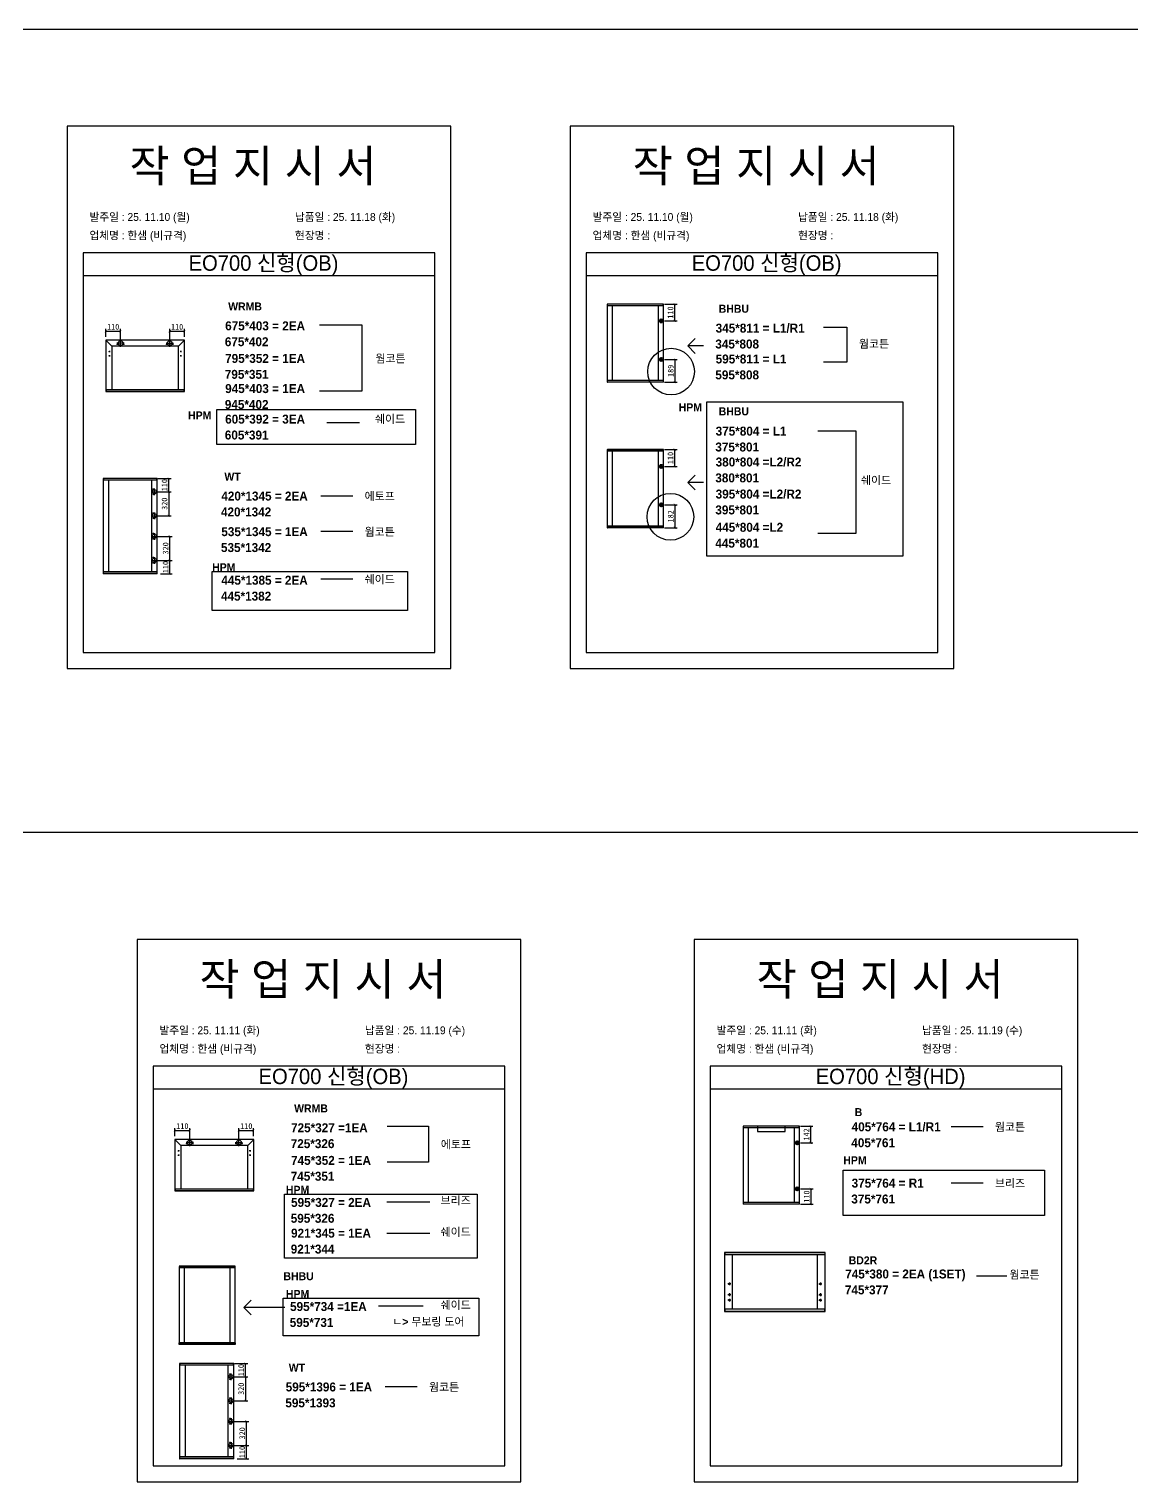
# Model space of a CAD drawing. Header units: millimetres. Extents: x -44117 to 256353, y -2095463 to 65325.
# Drawn here: x 112989 to 117820, y -456981 to -450618 of the extents above; entities that cross this region are included whole.
import ezdxf

# ---------------------------------------------------------------- set-up
doc = ezdxf.new("R2010")
doc.units = ezdxf.units.MM
doc.header["$LTSCALE"] = 10
doc.layers.add('Layer1', color=7, linetype='Continuous', lineweight=70)
doc.styles.add('MtX_Gulim', font='')
doc.styles.get('MtX_Gulim').set_extended_font_data('Gulim', bold=True)
doc.dimstyles.new('ISO-25', dxfattribs={"dimtxt": 2.5, "dimasz": 2.5, "dimexe": 1, "dimexo": 1, "dimtad": 1, "dimtxsty": 'Standard', "dimblk": 'ARCHTICK', "dimcen": 2.5, "dimadec": 0, "dimazin": 0, "dimtfac": 1, "dimtmove": 0, "dimatfit": 3, "dimfxl": 0, "dimarcsym": 0})

# ---------------------------------------------------------------- blocks, each defined once
blk = doc.blocks.new('_ArchTick')
at = {"color": 0, "linetype": 'ByBlock', "const_width": 0.15}
blk.add_lwpolyline([(-0.5, -0.5), (0.5, 0.5)], dxfattribs=at)
blk = doc.blocks.new('*D3827')
at = {"color": 0, "lineweight": -2}
for p, q in [((113325.1, -451965.5), (113325.1, -451931)), ((113389.6, -451978.3), (113389.6, -451931)), ((113325.1, -451941), (113389.6, -451941))]:
    blk.add_line(p, q, dxfattribs=at)
at = {"layer": 'Defpoints', "color": 0}
for p in [(113325.1, -451980.5), (113389.6, -451941), (113389.6, -451993.3)]:
    blk.add_point(p, dxfattribs=at)
at = {"color": 0, "lineweight": -2, "xscale": 10, "yscale": 10, "zscale": 10, "rotation": 180}
blk.add_blockref('_ArchTick', (113325.1, -451941), dxfattribs=at)
at = {"color": 0, "lineweight": -2, "xscale": 10, "yscale": 10, "zscale": 10}
blk.add_blockref('_ArchTick', (113389.6, -451941), dxfattribs=at)
at = {"color": 0, "insert": (113357.4, -451922.2), "char_height": 25, "attachment_point": 5}
blk.add_mtext('110', dxfattribs=at)
blk = doc.blocks.new('*D3828')
at = {"color": 0, "lineweight": -2}
for p, q in [((113605.2, -451978.3), (113605.2, -451931)), ((113669.7, -451965.5), (113669.7, -451931)), ((113605.2, -451941), (113669.7, -451941))]:
    blk.add_line(p, q, dxfattribs=at)
at = {"layer": 'Defpoints', "color": 0}
for p in [(113605.2, -451993.3), (113669.7, -451941), (113669.7, -451980.5)]:
    blk.add_point(p, dxfattribs=at)
at = {"color": 0, "lineweight": -2, "xscale": 10, "yscale": 10, "zscale": 10, "rotation": 180}
blk.add_blockref('_ArchTick', (113605.2, -451941), dxfattribs=at)
at = {"color": 0, "lineweight": -2, "xscale": 10, "yscale": 10, "zscale": 10}
blk.add_blockref('_ArchTick', (113669.7, -451941), dxfattribs=at)
at = {"color": 0, "insert": (113637.4, -451922.2), "char_height": 25, "attachment_point": 5}
blk.add_mtext('110', dxfattribs=at)
blk = doc.blocks.new('*D3830')
at = {"color": 0, "lineweight": -2}
for p, q in [((113553.4, -452586.6), (113611.3, -452586.6)), ((113601.3, -452644.4), (113601.3, -452586.6)), ((113553.4, -452644.4), (113611.3, -452644.4))]:
    blk.add_line(p, q, dxfattribs=at)
at = {"layer": 'Defpoints', "color": 0}
for p in [(113538.4, -452586.6), (113601.3, -452586.6), (113538.4, -452644.4)]:
    blk.add_point(p, dxfattribs=at)
at = {"color": 0, "lineweight": -2, "xscale": 10, "yscale": 10, "zscale": 10}
for p, rotation in [((113601.3, -452586.6), 90), ((113601.3, -452644.4), 270)]:
    blk.add_blockref('_ArchTick', p, dxfattribs=dict(at, rotation=rotation))
at = {"color": 0, "insert": (113582.5, -452615.5), "char_height": 25, "attachment_point": 5, "rotation": 90}
blk.add_mtext('110', dxfattribs=at)
blk = doc.blocks.new('*D3831')
at = {"color": 0, "lineweight": -2}
for p, q in [((113553.4, -452945), (113615.9, -452945)), ((113605.9, -453003.5), (113605.9, -452945)), ((113565, -453003.5), (113615.9, -453003.5))]:
    blk.add_line(p, q, dxfattribs=at)
at = {"layer": 'Defpoints', "color": 0}
for p in [(113538.4, -452945), (113605.9, -452945), (113550, -453003.5)]:
    blk.add_point(p, dxfattribs=at)
at = {"color": 0, "lineweight": -2, "xscale": 10, "yscale": 10, "zscale": 10}
for p, rotation in [((113605.9, -452945), 90), ((113605.9, -453003.5), 270)]:
    blk.add_blockref('_ArchTick', p, dxfattribs=dict(at, rotation=rotation))
at = {"color": 0, "insert": (113587.1, -452974.3), "char_height": 25, "attachment_point": 5, "rotation": 90}
blk.add_mtext('110', dxfattribs=at)
blk = doc.blocks.new('*D3832')
at = {"color": 0, "lineweight": -2}
for p, q in [((113553.4, -452839.8), (113615.9, -452839.8)), ((113605.9, -452945), (113605.9, -452839.8)), ((113553.4, -452945), (113615.9, -452945))]:
    blk.add_line(p, q, dxfattribs=at)
at = {"layer": 'Defpoints', "color": 0}
for p in [(113538.4, -452839.8), (113605.9, -452839.8), (113538.4, -452945)]:
    blk.add_point(p, dxfattribs=at)
at = {"color": 0, "lineweight": -2, "xscale": 10, "yscale": 10, "zscale": 10}
for p, rotation in [((113605.9, -452839.8), 90), ((113605.9, -452945), 270)]:
    blk.add_blockref('_ArchTick', p, dxfattribs=dict(at, rotation=rotation))
at = {"color": 0, "insert": (113587.1, -452892.4), "char_height": 25, "attachment_point": 5, "rotation": 90}
blk.add_mtext('320', dxfattribs=at)
blk = doc.blocks.new('*D3833')
at = {"color": 0, "lineweight": -2}
for p, q in [((113553.4, -452644.4), (113611.3, -452644.4)), ((113601.3, -452644.4), (113601.3, -452749.6)), ((113553.4, -452749.6), (113611.3, -452749.6))]:
    blk.add_line(p, q, dxfattribs=at)
at = {"layer": 'Defpoints', "color": 0}
for p in [(113538.4, -452644.4), (113538.4, -452749.6), (113601.3, -452749.6)]:
    blk.add_point(p, dxfattribs=at)
at = {"color": 0, "lineweight": -2, "xscale": 10, "yscale": 10, "zscale": 10}
for p, rotation in [((113601.3, -452644.4), 90), ((113601.3, -452749.6), 270)]:
    blk.add_blockref('_ArchTick', p, dxfattribs=dict(at, rotation=rotation))
at = {"color": 0, "insert": (113582.5, -452697), "char_height": 25, "attachment_point": 5, "rotation": 90}
blk.add_mtext('320', dxfattribs=at)
blk = doc.blocks.new('*D3834')
at = {"color": 0, "lineweight": -2}
for p, q in [((115772.8, -451822.7), (115827.4, -451822.7)), ((115817.4, -451896.3), (115817.4, -451822.7)), ((115772.8, -451896.3), (115827.4, -451896.3))]:
    blk.add_line(p, q, dxfattribs=at)
at = {"layer": 'Defpoints', "color": 0}
for p in [(115757.8, -451822.7), (115817.4, -451822.7), (115757.8, -451896.3)]:
    blk.add_point(p, dxfattribs=at)
at = {"color": 0, "lineweight": -2, "xscale": 10, "yscale": 10, "zscale": 10}
for p, rotation in [((115817.4, -451822.7), 90), ((115817.4, -451896.3), 270)]:
    blk.add_blockref('_ArchTick', p, dxfattribs=dict(at, rotation=rotation))
at = {"color": 0, "insert": (115798.7, -451859.5), "char_height": 25, "attachment_point": 5, "rotation": 90}
blk.add_mtext('110', dxfattribs=at)
blk = doc.blocks.new('*D3835')
at = {"color": 0, "lineweight": -2}
for p, q in [((115772.8, -452064.8), (115828.4, -452064.8)), ((115818.4, -452064.8), (115818.4, -452165)), ((115772.8, -452165), (115828.4, -452165))]:
    blk.add_line(p, q, dxfattribs=at)
at = {"layer": 'Defpoints', "color": 0}
for p in [(115757.8, -452064.8), (115757.8, -452165), (115818.4, -452165)]:
    blk.add_point(p, dxfattribs=at)
at = {"color": 0, "lineweight": -2, "xscale": 10, "yscale": 10, "zscale": 10}
for p, rotation in [((115818.4, -452064.8), 90), ((115818.4, -452165), 270)]:
    blk.add_blockref('_ArchTick', p, dxfattribs=dict(at, rotation=rotation))
at = {"color": 0, "insert": (115799.6, -452114.9), "char_height": 25, "attachment_point": 5, "rotation": 90}
blk.add_mtext('189', dxfattribs=at)
blk = doc.blocks.new('*D3836')
at = {"color": 0, "lineweight": -2}
for p, q in [((115772.8, -452459.7), (115827.4, -452459.7)), ((115817.4, -452533.3), (115817.4, -452459.7)), ((115772.8, -452533.3), (115827.4, -452533.3))]:
    blk.add_line(p, q, dxfattribs=at)
at = {"layer": 'Defpoints', "color": 0}
for p in [(115757.8, -452459.7), (115817.4, -452459.7), (115757.8, -452533.3)]:
    blk.add_point(p, dxfattribs=at)
at = {"color": 0, "lineweight": -2, "xscale": 10, "yscale": 10, "zscale": 10}
for p, rotation in [((115817.4, -452459.7), 90), ((115817.4, -452533.3), 270)]:
    blk.add_blockref('_ArchTick', p, dxfattribs=dict(at, rotation=rotation))
at = {"color": 0, "insert": (115798.7, -452496.5), "char_height": 25, "attachment_point": 5, "rotation": 90}
blk.add_mtext('110', dxfattribs=at)
blk = doc.blocks.new('*D3837')
at = {"color": 0, "lineweight": -2}
for p, q in [((115772.8, -452701.8), (115828.4, -452701.8)), ((115818.4, -452701.8), (115818.4, -452802.1)), ((115772.8, -452802.1), (115828.4, -452802.1))]:
    blk.add_line(p, q, dxfattribs=at)
at = {"layer": 'Defpoints', "color": 0}
for p in [(115757.8, -452701.8), (115757.8, -452802.1), (115818.4, -452802.1)]:
    blk.add_point(p, dxfattribs=at)
at = {"color": 0, "lineweight": -2, "xscale": 10, "yscale": 10, "zscale": 10}
for p, rotation in [((115818.4, -452701.8), 90), ((115818.4, -452802.1), 270)]:
    blk.add_blockref('_ArchTick', p, dxfattribs=dict(at, rotation=rotation))
at = {"color": 0, "insert": (115799.6, -452751.9), "char_height": 25, "attachment_point": 5, "rotation": 90}
blk.add_mtext('182', dxfattribs=at)
blk = doc.blocks.new('*D3841')
at = {"color": 0, "lineweight": -2}
for p, q in [((113628.2, -455466.2), (113628.2, -455431.6)), ((113628.2, -455441.6), (113692.7, -455441.6)), ((113692.7, -455479), (113692.7, -455431.6))]:
    blk.add_line(p, q, dxfattribs=at)
at = {"layer": 'Defpoints', "color": 0}
for p in [(113628.2, -455481.2), (113692.7, -455441.6), (113692.7, -455494)]:
    blk.add_point(p, dxfattribs=at)
at = {"color": 0, "lineweight": -2, "xscale": 10, "yscale": 10, "zscale": 10, "rotation": 180}
blk.add_blockref('_ArchTick', (113628.2, -455441.6), dxfattribs=at)
at = {"color": 0, "lineweight": -2, "xscale": 10, "yscale": 10, "zscale": 10}
blk.add_blockref('_ArchTick', (113692.7, -455441.6), dxfattribs=at)
at = {"color": 0, "insert": (113660.5, -455422.9), "char_height": 25, "attachment_point": 5}
blk.add_mtext('110', dxfattribs=at)
blk = doc.blocks.new('*D3842')
at = {"color": 0, "lineweight": -2}
for p, q in [((113908.3, -455479), (113908.3, -455431.6)), ((113908.3, -455441.6), (113972.8, -455441.6)), ((113972.8, -455466.2), (113972.8, -455431.6))]:
    blk.add_line(p, q, dxfattribs=at)
at = {"layer": 'Defpoints', "color": 0}
for p in [(113908.3, -455494), (113972.8, -455441.6), (113972.8, -455481.2)]:
    blk.add_point(p, dxfattribs=at)
at = {"color": 0, "lineweight": -2, "xscale": 10, "yscale": 10, "zscale": 10, "rotation": 180}
blk.add_blockref('_ArchTick', (113908.3, -455441.6), dxfattribs=at)
at = {"color": 0, "lineweight": -2, "xscale": 10, "yscale": 10, "zscale": 10}
blk.add_blockref('_ArchTick', (113972.8, -455441.6), dxfattribs=at)
at = {"color": 0, "insert": (113940.5, -455422.9), "char_height": 25, "attachment_point": 5}
blk.add_mtext('110', dxfattribs=at)
blk = doc.blocks.new('*D3844')
at = {"color": 0, "lineweight": -2}
for p, q in [((113888.9, -456462.7), (113946.8, -456462.7)), ((113936.8, -456520.5), (113936.8, -456462.7)), ((113888.9, -456520.5), (113946.8, -456520.5))]:
    blk.add_line(p, q, dxfattribs=at)
at = {"layer": 'Defpoints', "color": 0}
for p in [(113873.9, -456462.7), (113936.8, -456462.7), (113873.9, -456520.5)]:
    blk.add_point(p, dxfattribs=at)
at = {"color": 0, "lineweight": -2, "xscale": 10, "yscale": 10, "zscale": 10}
for p, rotation in [((113936.8, -456462.7), 90), ((113936.8, -456520.5), 270)]:
    blk.add_blockref('_ArchTick', p, dxfattribs=dict(at, rotation=rotation))
at = {"color": 0, "insert": (113918.1, -456491.6), "char_height": 25, "attachment_point": 5, "rotation": 90}
blk.add_mtext('110', dxfattribs=at)
blk = doc.blocks.new('*D3845')
at = {"color": 0, "lineweight": -2}
for p, q in [((113888.9, -456821.1), (113951.4, -456821.1)), ((113941.4, -456879.6), (113941.4, -456821.1)), ((113900.6, -456879.6), (113951.4, -456879.6))]:
    blk.add_line(p, q, dxfattribs=at)
at = {"layer": 'Defpoints', "color": 0}
for p in [(113873.9, -456821.1), (113941.4, -456821.1), (113885.6, -456879.6)]:
    blk.add_point(p, dxfattribs=at)
at = {"color": 0, "lineweight": -2, "xscale": 10, "yscale": 10, "zscale": 10}
for p, rotation in [((113941.4, -456821.1), 90), ((113941.4, -456879.6), 270)]:
    blk.add_blockref('_ArchTick', p, dxfattribs=dict(at, rotation=rotation))
at = {"color": 0, "insert": (113922.7, -456850.4), "char_height": 25, "attachment_point": 5, "rotation": 90}
blk.add_mtext('110', dxfattribs=at)
blk = doc.blocks.new('*D3846')
at = {"color": 0, "lineweight": -2}
for p, q in [((113888.9, -456715.9), (113951.4, -456715.9)), ((113941.4, -456821.1), (113941.4, -456715.9)), ((113888.9, -456821.1), (113951.4, -456821.1))]:
    blk.add_line(p, q, dxfattribs=at)
at = {"layer": 'Defpoints', "color": 0}
for p in [(113873.9, -456715.9), (113941.4, -456715.9), (113873.9, -456821.1)]:
    blk.add_point(p, dxfattribs=at)
at = {"color": 0, "lineweight": -2, "xscale": 10, "yscale": 10, "zscale": 10}
for p, rotation in [((113941.4, -456715.9), 90), ((113941.4, -456821.1), 270)]:
    blk.add_blockref('_ArchTick', p, dxfattribs=dict(at, rotation=rotation))
at = {"color": 0, "insert": (113922.7, -456768.5), "char_height": 25, "attachment_point": 5, "rotation": 90}
blk.add_mtext('320', dxfattribs=at)
blk = doc.blocks.new('*D3847')
at = {"color": 0, "lineweight": -2}
for p, q in [((113888.9, -456520.5), (113946.8, -456520.5)), ((113936.8, -456520.5), (113936.8, -456625.7)), ((113888.9, -456625.7), (113946.8, -456625.7))]:
    blk.add_line(p, q, dxfattribs=at)
at = {"layer": 'Defpoints', "color": 0}
for p in [(113873.9, -456520.5), (113873.9, -456625.7), (113936.8, -456625.7)]:
    blk.add_point(p, dxfattribs=at)
at = {"color": 0, "lineweight": -2, "xscale": 10, "yscale": 10, "zscale": 10}
for p, rotation in [((113936.8, -456520.5), 90), ((113936.8, -456625.7), 270)]:
    blk.add_blockref('_ArchTick', p, dxfattribs=dict(at, rotation=rotation))
at = {"color": 0, "insert": (113918.1, -456573.1), "char_height": 25, "attachment_point": 5, "rotation": 90}
blk.add_mtext('320', dxfattribs=at)
blk = doc.blocks.new('*D3848')
at = {"color": 0, "lineweight": -2}
for p, q in [((116368.3, -455422.4), (116422.9, -455422.4)), ((116412.9, -455496), (116412.9, -455422.4)), ((116368.3, -455496), (116422.9, -455496))]:
    blk.add_line(p, q, dxfattribs=at)
at = {"layer": 'Defpoints', "color": 0}
for p in [(116353.3, -455422.4), (116412.9, -455422.4), (116353.3, -455496)]:
    blk.add_point(p, dxfattribs=at)
at = {"color": 0, "lineweight": -2, "xscale": 10, "yscale": 10, "zscale": 10}
for p, rotation in [((116412.9, -455422.4), 90), ((116412.9, -455496), 270)]:
    blk.add_blockref('_ArchTick', p, dxfattribs=dict(at, rotation=rotation))
at = {"color": 0, "insert": (116394.2, -455459.2), "char_height": 25, "attachment_point": 5, "rotation": 90}
blk.add_mtext('142', dxfattribs=at)
blk = doc.blocks.new('*D3849')
at = {"color": 0, "lineweight": -2}
for p, q in [((116368.3, -455697.9), (116423.9, -455697.9)), ((116413.9, -455697.9), (116413.9, -455764.8)), ((116368.3, -455764.8), (116423.9, -455764.8))]:
    blk.add_line(p, q, dxfattribs=at)
at = {"layer": 'Defpoints', "color": 0}
for p in [(116353.3, -455697.9), (116353.3, -455764.8), (116413.9, -455764.8)]:
    blk.add_point(p, dxfattribs=at)
at = {"color": 0, "lineweight": -2, "xscale": 10, "yscale": 10, "zscale": 10}
for p, rotation in [((116413.9, -455697.9), 90), ((116413.9, -455764.8), 270)]:
    blk.add_blockref('_ArchTick', p, dxfattribs=dict(at, rotation=rotation))
at = {"color": 0, "insert": (116395.1, -455731.3), "char_height": 25, "attachment_point": 5, "rotation": 90}
blk.add_mtext('110', dxfattribs=at)

msp = doc.modelspace()

# ---------------------------------------------------------------- linework, layer by layer
at = {"color": 1}
for p, q in [((104015.69829, -450617.88253), (196284.84516, -450617.88253)), ((104015.69829, -450617.88253), (196284.84516, -450617.88253)), ((104015.69829, -454135.49965), (196284.84516, -454135.49965)), ((104015.69829, -454135.49965), (196284.84516, -454135.49965))]:
    msp.add_line(p, q, dxfattribs=at)
for p, q in [((114766.02882, -451598.07354), (113226.02882, -451598.07354)), ((116969.9408, -451598.07354), (115429.9408, -451598.07354)), ((114766.02882, -451698.07354), (113226.02882, -451698.07354)), ((116969.9408, -451698.07354), (115429.9408, -451698.07354)), ((115521.96489, -451822.91479), (115521.96489, -452164.80168)), ((115768.46553, -451823.35752), (115521.96489, -451823.35752)), ((115768.46553, -451830.04768), (115521.96489, -451830.04768)), ((115768.21957, -451822.66883), (115522.21085, -451822.66883)), ((115543.85549, -451829.55576), (115543.85549, -452157.66879)), ((115746.32897, -452157.66879), (115746.32897, -451830.04768)), ((115767.23573, -451830.04768), (115767.23573, -451822.66883)), ((115768.46553, -452164.80168), (115768.46553, -451822.91479)), ((113324.79945, -451980.54346), (113324.79945, -452204.88379)), ((113351.14021, -452006.88421), (113324.88614, -451980.33419)), ((113669.68529, -451980.2475), (113325.09542, -451980.2475)), ((113405.75889, -451993.26989), (113373.47205, -451993.26989)), ((113389.61546, -452009.41331), (113389.61546, -451977.12648)), ((113589.02183, -451993.26989), (113621.30866, -451993.26989)), ((113605.16525, -452009.41331), (113605.16525, -451977.12648)), ((113643.6405, -452006.88421), (113669.89457, -451980.33419)), ((113669.98125, -452204.88379), (113669.98125, -451980.54346)), ((113338.11782, -452029.96937), (113344.03709, -452029.96937)), ((113338.11782, -452048.91103), (113344.03709, -452048.91103)), ((113341.07745, -452027.00973), (113341.07745, -452032.929)), ((113341.07745, -452045.9514), (113341.07745, -452051.87066)), ((113351.14021, -452006.88421), (113351.14021, -452196.89278)), ((113643.6405, -452006.88421), (113351.14021, -452006.88421)), ((113378.66482, -451999.18916), (113373.9294, -451999.18916)), ((113376.29711, -451996.82146), (113376.29711, -452001.55687)), ((113405.30153, -451999.18916), (113400.56611, -451999.18916)), ((113402.93382, -451996.82146), (113402.93382, -452001.55687)), ((113594.21461, -451999.18916), (113589.47919, -451999.18916)), ((113591.8469, -451996.82146), (113591.8469, -452001.55687)), ((113620.85132, -451999.18916), (113616.1159, -451999.18916)), ((113618.48361, -451996.82146), (113618.48361, -452001.55687)), ((113643.6405, -452196.30085), (113643.6405, -452006.88421)), ((113656.6629, -452029.96937), (113650.74363, -452029.96937)), ((113656.6629, -452048.91103), (113650.74363, -452048.91103)), ((113653.70327, -452027.00973), (113653.70327, -452032.929)), ((113653.70327, -452045.9514), (113653.70327, -452051.87066)), ((115942.66795, -452005.63978), (115874.41632, -452005.63978)), ((115768.46553, -452157.66879), (115521.96489, -452157.66879)), ((115768.46553, -452164.35895), (115521.96489, -452164.35895)), ((115768.21957, -452165.04765), (115522.21085, -452165.04765)), ((115523.1947, -452165.04765), (115523.1947, -452157.66879)), ((115767.23573, -452157.66879), (115767.23573, -452165.04765)), ((113324.79945, -452196.30085), (113669.98125, -452196.30085)), ((113324.79945, -452204.35106), (113669.68529, -452204.35106)), ((113325.09542, -452205.17975), (113669.68529, -452205.17975)), ((113326.27927, -452196.30085), (113326.27927, -452205.17975)), ((113668.50144, -452205.17975), (113668.50144, -452196.30085)), ((114292.69556, -452340.58221), (114436.21899, -452340.58221)), ((115521.96489, -452459.93003), (115521.96489, -452801.81691)), ((115768.46553, -452460.37276), (115521.96489, -452460.37276)), ((115768.46553, -452467.06292), (115521.96489, -452467.06292)), ((115768.21957, -452459.68406), (115522.21085, -452459.68406)), ((115543.85549, -452466.57099), (115543.85549, -452794.68403)), ((115746.32897, -452794.68403), (115746.32897, -452467.06292)), ((115767.23573, -452467.06292), (115767.23573, -452459.68406)), ((115768.46553, -452801.81691), (115768.46553, -452459.93003)), ((113313.08865, -452586.12879), (113313.08865, -453003.33665)), ((113550.08221, -452586.6081), (113313.08865, -452586.6081)), ((113550.08221, -452593.85105), (113313.08865, -452593.85105)), ((113549.81593, -452585.8625), (113313.35493, -452585.8625)), ((113314.42007, -452585.8625), (113314.42007, -452593.85105)), ((113336.788, -452593.31848), (113336.788, -452995.6144)), ((113526.11657, -452995.6144), (113526.11657, -452593.85105)), ((113533.57255, -452630.33208), (113533.57255, -452634.59264)), ((113538.36568, -452658.96978), (113538.36568, -452629.9206)), ((113548.75079, -452593.85105), (113548.75079, -452585.8625)), ((113550.08221, -453003.33665), (113550.08221, -452586.12879)), ((115942.66795, -452603.90353), (115874.41632, -452603.90353)), ((113523.84109, -452644.44518), (113552.89027, -452644.44518)), ((113535.70283, -452632.46236), (113531.44227, -452632.46236)), ((113535.70283, -452656.428), (113531.44227, -452656.428)), ((113533.57255, -452654.29772), (113533.57255, -452658.55828)), ((114266.45671, -452661.58024), (114407.28123, -452661.58024)), ((113523.84109, -452749.62773), (113552.89027, -452749.62773)), ((113535.70283, -452737.6449), (113531.44227, -452737.6449)), ((113533.57255, -452735.51462), (113533.57255, -452739.77518)), ((113538.36568, -452735.10314), (113538.36568, -452764.15231)), ((113535.70283, -452761.61054), (113531.44227, -452761.61054)), ((113533.57255, -452759.48026), (113533.57255, -452763.74082)), ((114266.45671, -452817.58397), (114407.28123, -452817.58397)), ((115768.46553, -452794.68403), (115521.96489, -452794.68403)), ((115768.46553, -452801.37419), (115521.96489, -452801.37419)), ((115768.21957, -452802.06288), (115522.21085, -452802.06288)), ((115523.1947, -452802.06288), (115523.1947, -452794.68403)), ((115767.23573, -452794.68403), (115767.23573, -452802.06288)), ((113523.84109, -452839.83773), (113552.89027, -452839.83773)), ((113535.70283, -452827.8549), (113531.44227, -452827.8549)), ((113535.70283, -452851.82054), (113531.44227, -452851.82054)), ((113533.57255, -452825.72462), (113533.57255, -452829.98517)), ((113533.57255, -452849.69026), (113533.57255, -452853.95082)), ((113538.36568, -452825.31313), (113538.36568, -452854.36231)), ((113523.84109, -452945.02026), (113552.89027, -452945.02026)), ((113535.70283, -452933.03742), (113531.44227, -452933.03742)), ((113533.57255, -452930.90714), (113533.57255, -452935.1677)), ((113538.36568, -452930.49566), (113538.36568, -452959.54484)), ((113550.08221, -452995.6144), (113313.08865, -452995.6144)), ((113550.08221, -453002.85735), (113313.08865, -453002.85735)), ((113549.81593, -453003.60294), (113313.35493, -453003.60294)), ((113314.42007, -453003.60294), (113314.42007, -452995.6144)), ((113535.70283, -452957.00306), (113531.44227, -452957.00306)), ((113533.57255, -452954.87278), (113533.57255, -452959.13334)), ((113548.75079, -452995.6144), (113548.75079, -453003.60294)), ((114266.45671, -453025.77384), (114407.28123, -453025.77384)), ((115072.55234, -455160.49435), (113532.55234, -455160.49435)), ((117513.01946, -455160.49435), (115973.01946, -455160.49435)), ((115072.55234, -455260.49435), (113532.55234, -455260.49435)), ((117513.01946, -455260.49435), (115973.01946, -455260.49435)), ((116117.43985, -455422.65117), (116117.43985, -455764.53805)), ((116363.94049, -455423.0939), (116117.43985, -455423.0939)), ((116363.94049, -455429.78406), (116117.43985, -455429.78406)), ((116363.69453, -455422.40521), (116117.68581, -455422.40521)), ((116139.33045, -455429.29214), (116139.33045, -455757.40517)), ((116341.80393, -455757.40517), (116341.80393, -455429.78406)), ((116362.71068, -455429.78406), (116362.71068, -455422.40521)), ((116363.94049, -455764.53805), (116363.94049, -455422.65117)), ((117027.50116, -455424.31354), (117168.32568, -455424.31354)), ((113627.90074, -455481.2293), (113627.90074, -455705.56962)), ((113654.24149, -455507.57005), (113627.98743, -455481.02002)), ((113972.78657, -455480.93333), (113628.1967, -455480.93333)), ((113708.86017, -455493.95573), (113676.57334, -455493.95573)), ((113692.71675, -455510.09914), (113692.71675, -455477.81231)), ((113892.12312, -455493.95573), (113924.40995, -455493.95573)), ((113908.26654, -455510.09914), (113908.26654, -455477.81231)), ((113946.74179, -455507.57005), (113972.99585, -455481.02002)), ((113973.08254, -455705.56962), (113973.08254, -455481.2293)), ((113641.2191, -455530.6552), (113647.13837, -455530.6552)), ((113641.2191, -455549.59686), (113647.13837, -455549.59686)), ((113644.17874, -455527.69556), (113644.17874, -455533.61483)), ((113644.17874, -455546.63723), (113644.17874, -455552.5565)), ((113654.24149, -455507.57005), (113654.24149, -455697.57861)), ((113946.74179, -455507.57005), (113654.24149, -455507.57005)), ((113681.7661, -455499.875), (113677.03069, -455499.875)), ((113679.39839, -455497.50729), (113679.39839, -455502.2427)), ((113708.40282, -455499.875), (113703.6674, -455499.875)), ((113706.03511, -455497.50729), (113706.03511, -455502.2427)), ((113897.31589, -455499.875), (113892.58047, -455499.875)), ((113894.94818, -455497.50729), (113894.94818, -455502.2427)), ((113923.9526, -455499.875), (113919.21719, -455499.875)), ((113921.5849, -455497.50729), (113921.5849, -455502.2427)), ((113946.74179, -455696.98668), (113946.74179, -455507.57005)), ((113959.76419, -455530.6552), (113953.84492, -455530.6552)), ((113959.76419, -455549.59686), (113953.84492, -455549.59686)), ((113956.80455, -455527.69556), (113956.80455, -455533.61483)), ((113956.80455, -455546.63723), (113956.80455, -455552.5565)), ((117027.50116, -455670.88374), (117168.32568, -455670.88374)), ((113627.90074, -455696.98668), (113973.08254, -455696.98668)), ((113627.90074, -455705.03689), (113972.78657, -455705.03689)), ((113628.1967, -455705.86559), (113972.78657, -455705.86559)), ((113629.38056, -455696.98668), (113629.38056, -455705.86559)), ((113971.60272, -455705.86559), (113971.60272, -455696.98668)), ((114555.70042, -455753.96735), (114744.95651, -455753.96735)), ((116363.94049, -455757.40517), (116117.43985, -455757.40517)), ((116363.94049, -455764.09533), (116117.43985, -455764.09533)), ((116363.69453, -455764.78402), (116117.68581, -455764.78402)), ((116118.66966, -455764.78402), (116118.66966, -455757.40517)), ((116362.71068, -455757.40517), (116362.71068, -455764.78402)), ((114555.70042, -455891.5255), (114744.95651, -455891.5255)), ((116035.59565, -455976.52727), (116035.59565, -456234.96934)), ((116476.20606, -455977.19374), (116035.59565, -455977.19374)), ((116476.20606, -455987.26484), (116035.59565, -455987.26484)), ((116475.83579, -455976.15701), (116035.96592, -455976.15701)), ((116037.44696, -455976.15701), (116037.44696, -455987.26484)), ((116068.91913, -455987.26484), (116068.91913, -456224.23177)), ((116442.88258, -456224.23177), (116442.88258, -455987.26484)), ((116474.35475, -455976.15701), (116474.35475, -455987.26484)), ((116476.20606, -456234.96934), (116476.20606, -455976.52727)), ((113645.90683, -456037.09361), (113645.90683, -456378.98049)), ((113892.40747, -456037.53634), (113645.90683, -456037.53634)), ((113892.40747, -456044.2265), (113645.90683, -456044.2265)), ((113892.16151, -456036.84764), (113646.15279, -456036.84764)), ((113667.79743, -456043.73457), (113667.79743, -456371.84761)), ((113870.27091, -456371.84761), (113870.27091, -456044.2265)), ((113891.17766, -456044.2265), (113891.17766, -456036.84764)), ((113892.40747, -456378.98049), (113892.40747, -456037.09361)), ((116062.80983, -456113.89404), (116050.59122, -456113.89404)), ((116056.70052, -456107.78474), (116056.70052, -456120.00334)), ((116448.99188, -456113.89404), (116461.21049, -456113.89404)), ((116455.10119, -456107.78474), (116455.10119, -456120.00334)), ((117272.20997, -456079.85351), (117138.90619, -456079.85351)), ((116062.80983, -456161.28743), (116050.59122, -456161.28743)), ((116062.80983, -456184.98413), (116050.59122, -456184.98413)), ((116056.70052, -456155.17812), (116056.70052, -456167.39673)), ((116056.70052, -456178.87482), (116056.70052, -456191.09343)), ((116448.99188, -456161.28743), (116461.21049, -456161.28743)), ((116448.99188, -456184.98413), (116461.21049, -456184.98413)), ((116455.10119, -456155.17812), (116455.10119, -456167.39673)), ((116455.10119, -456178.87482), (116455.10119, -456191.09343)), ((114109.18038, -456217.34135), (113929.72307, -456217.34135)), ((114519.50452, -456209.7627), (114714.59805, -456209.7627)), ((116476.20606, -456224.23177), (116035.59565, -456224.23177)), ((116476.20606, -456234.30287), (116035.59565, -456234.30287)), ((116035.96592, -456235.3396), (116475.83579, -456235.3396)), ((116037.44696, -456224.23177), (116037.44696, -456235.3396)), ((116474.35475, -456235.3396), (116474.35475, -456224.23177)), ((113892.40747, -456371.84761), (113645.90683, -456371.84761)), ((113892.40747, -456378.53777), (113645.90683, -456378.53777)), ((113892.16151, -456379.22646), (113646.15279, -456379.22646)), ((113647.13664, -456379.22646), (113647.13664, -456371.84761)), ((113891.17766, -456371.84761), (113891.17766, -456379.22646)), ((113648.63925, -456462.21943), (113648.63925, -456879.42729)), ((113885.63282, -456462.69874), (113648.63925, -456462.69874)), ((113885.63282, -456469.94169), (113648.63925, -456469.94169)), ((113885.36654, -456461.95314), (113648.90554, -456461.95314)), ((113649.97068, -456461.95314), (113649.97068, -456469.94169)), ((113672.33861, -456469.40912), (113672.33861, -456871.70504)), ((113861.66718, -456871.70504), (113861.66718, -456469.94169)), ((113871.25344, -456508.553), (113866.99288, -456508.553)), ((113869.12316, -456506.42272), (113869.12316, -456510.68328)), ((113873.91629, -456535.06042), (113873.91629, -456506.01124)), ((113884.3014, -456469.94169), (113884.3014, -456461.95314)), ((113885.63282, -456879.42729), (113885.63282, -456462.21943)), ((113859.3917, -456520.53582), (113888.44088, -456520.53582)), ((113871.25344, -456532.51864), (113866.99288, -456532.51864)), ((113869.12316, -456530.38836), (113869.12316, -456534.64892)), ((114548.40236, -456563.71449), (114689.22688, -456563.71449)), ((113859.3917, -456625.71837), (113888.44088, -456625.71837)), ((113871.25344, -456613.73554), (113866.99288, -456613.73554)), ((113871.25344, -456637.70118), (113866.99288, -456637.70118)), ((113869.12316, -456611.60526), (113869.12316, -456615.86582)), ((113869.12316, -456635.5709), (113869.12316, -456639.83146)), ((113873.91629, -456611.19378), (113873.91629, -456640.24296)), ((113871.25344, -456703.94554), (113866.99288, -456703.94554)), ((113869.12316, -456701.81526), (113869.12316, -456706.07582)), ((113873.91629, -456701.40377), (113873.91629, -456730.45295)), ((113859.3917, -456715.92837), (113888.44088, -456715.92837)), ((113871.25344, -456727.91118), (113866.99288, -456727.91118)), ((113869.12316, -456725.7809), (113869.12316, -456730.04146)), ((113859.3917, -456821.1109), (113888.44088, -456821.1109)), ((113871.25344, -456809.12806), (113866.99288, -456809.12806)), ((113869.12316, -456806.99778), (113869.12316, -456811.25834)), ((113869.12316, -456830.96342), (113869.12316, -456835.22398)), ((113873.91629, -456806.5863), (113873.91629, -456835.63548)), ((113885.63282, -456871.70504), (113648.63925, -456871.70504)), ((113885.63282, -456878.94799), (113648.63925, -456878.94799)), ((113885.36654, -456879.69359), (113648.90554, -456879.69359)), ((113649.97068, -456879.69359), (113649.97068, -456871.70504)), ((113871.25344, -456833.0937), (113866.99288, -456833.0937)), ((113884.3014, -456871.70504), (113884.3014, -456879.69359))]:
    msp.add_line(p, q)
for points in [[(113156.02882, -453418.90381), (114836.02882, -453418.90381), (114836.02882, -451042.90381), (113156.02882, -451042.90381)], [(115359.9408, -453418.90381), (117039.9408, -453418.90381), (117039.9408, -451042.90381), (115359.9408, -451042.90381)], [(113810.99519, -452284.40139), (114682.01602, -452284.40139), (114682.01602, -452437.80505), (113810.99519, -452437.80505)], [(115957.54722, -452251.12709), (116816.19175, -452251.12709), (116816.19175, -452926.72725), (115957.54722, -452926.72725)], [(113791.03656, -452993.55058), (114646.72827, -452993.55058), (114646.72827, -453165.16563), (113791.03656, -453165.16563)], [(113462.55234, -456981.32463), (115142.55234, -456981.32463), (115142.55234, -454605.32463), (113462.55234, -454605.32463)], [(115903.01946, -456981.32463), (117583.01946, -456981.32463), (117583.01946, -454605.32463), (115903.01946, -454605.32463)], [(116179.36294, -455446.48518), (116300.54819, -455446.48518), (116300.54819, -455423.0939), (116179.36294, -455423.0939)], [(116555.68483, -455615.81655), (117437.59551, -455615.81655), (117437.59551, -455813.97042), (116555.68483, -455813.97042)], [(114107.81108, -455721.4398), (114951.16816, -455721.4398), (114951.16816, -456000.633), (114107.81108, -456000.633)], [(114101.7386, -456176.72933), (114958.92121, -456176.72933), (114958.92121, -456341.09947), (114101.7386, -456341.09947)]]:
    msp.add_lwpolyline(points, close=True)
for points in [[(113226.02882, -451598.07354), (113226.02882, -453348.90381), (114766.02882, -453348.90381), (114766.02882, -451598.07354)], [(115429.9408, -451598.07354), (115429.9408, -453348.90381), (116969.9408, -453348.90381), (116969.9408, -451598.07354)], [(114260.84917, -451913.29672), (114445.9736, -451913.29672), (114445.9736, -452204.50369), (114260.84917, -452204.50369)], [(116468.85554, -451923.65657), (116571.558, -451923.65657), (116571.558, -452077.06024), (116468.85554, -452077.06024)], [(115907.16499, -452038.38845), (115874.41632, -452005.63978), (115907.16499, -451972.89111)], [(116443.44684, -452377.59411), (116609.85082, -452377.59411), (116609.85082, -452826.88486), (116443.44684, -452826.88486)], [(115907.16499, -452636.65219), (115874.41632, -452603.90353), (115907.16499, -452571.15486)], [(113532.55234, -455160.49435), (113532.55234, -456911.32463), (115072.55234, -456911.32463), (115072.55234, -455160.49435)], [(115973.01946, -455160.49435), (115973.01946, -456911.32463), (117513.01946, -456911.32463), (117513.01946, -455160.49435)], [(114557.54382, -455422.71021), (114738.81183, -455422.71021), (114738.81183, -455580.93568), (114557.54382, -455580.93568)], [(113962.47174, -456250.09002), (113929.72307, -456217.34135), (113962.47174, -456184.59269)]]:
    msp.add_lwpolyline(points)
for centre, radius in [((113389.61546, -451993.26989), 10.35872), ((113605.16525, -451993.26989), 10.35872), ((113341.07745, -452029.96937), 0.88789), ((113341.07745, -452048.91103), 0.88789), ((113376.29711, -451999.18916), 0.94708), ((113402.93382, -451999.18916), 0.94708), ((113591.8469, -451999.18916), 0.94708), ((113618.48361, -451999.18916), 0.94708), ((113653.70327, -452029.96937), 0.88789), ((113653.70327, -452048.91103), 0.88789), ((113533.57255, -452632.46236), 0.85211), ((113538.36568, -452644.44518), 9.31997), ((113533.57255, -452656.428), 0.85211), ((113538.36568, -452749.62773), 9.31997), ((113533.57255, -452737.6449), 0.85211), ((113533.57255, -452761.61054), 0.85211), ((113538.36568, -452839.83773), 9.31997), ((113533.57255, -452827.8549), 0.85211), ((113533.57255, -452851.82054), 0.85211), ((113538.36568, -452945.02026), 9.31997), ((113533.57255, -452933.03742), 0.85211), ((113533.57255, -452957.00306), 0.85211), ((113692.71675, -455493.95573), 10.35872), ((113908.26654, -455493.95573), 10.35872), ((113644.17874, -455530.6552), 0.88789), ((113644.17874, -455549.59686), 0.88789), ((113679.39839, -455499.875), 0.94708), ((113706.03511, -455499.875), 0.94708), ((113894.94818, -455499.875), 0.94708), ((113921.5849, -455499.875), 0.94708), ((113956.80455, -455530.6552), 0.88789), ((113956.80455, -455549.59686), 0.88789), ((116056.70052, -456113.89404), 3.70261), ((116455.10119, -456113.89404), 3.70261), ((116056.70052, -456161.28743), 3.70261), ((116056.70052, -456184.98413), 3.70261), ((116455.10119, -456161.28743), 3.70261), ((116455.10119, -456184.98413), 3.70261), ((113873.91629, -456520.53582), 9.31997), ((113869.12316, -456508.553), 0.85211), ((113869.12316, -456532.51864), 0.85211), ((113873.91629, -456625.71837), 9.31997), ((113869.12316, -456613.73554), 0.85211), ((113869.12316, -456637.70118), 0.85211), ((113869.12316, -456703.94554), 0.85211), ((113873.91629, -456715.92837), 9.31997), ((113869.12316, -456727.91118), 0.85211), ((113873.91629, -456821.1109), 9.31997), ((113869.12316, -456809.12806), 0.85211), ((113869.12316, -456833.0937), 0.85211)]:
    msp.add_circle(centre, radius)
for centre in [(115801.37936, -452118.27813), (115798.22191, -452754.12131)]:
    msp.add_circle(centre, 102.25479, dxfattribs=at)
for centre, radius, start, end in [((115768.21957, -451822.91479), 0.24596, 0, 90), ((113325.09542, -451980.54346), 0.29596, 90, 180), ((113669.68529, -451980.54346), 0.29596, 0, 90), ((115522.21085, -452164.80168), 0.24596, 180, 270), ((115768.21957, -452164.80168), 0.24596, 270, 0), ((113325.09542, -452204.88379), 0.29596, 180, 270), ((113669.68529, -452204.88379), 0.29596, 270, 0), ((115768.21957, -452459.93003), 0.24596, 0, 90), ((113313.35493, -452586.12879), 0.26628, 90, 180), ((113549.81593, -452586.12879), 0.26628, 0, 90), ((115522.21085, -452801.81692), 0.24596, 180, 270), ((115768.21957, -452801.81692), 0.24596, 270, 0), ((113313.35493, -453003.33666), 0.26628, 180, 270), ((113549.81593, -453003.33666), 0.26628, 270, 0), ((116363.69453, -455422.65117), 0.24596, 0, 90), ((113628.1967, -455481.2293), 0.29596, 90, 180), ((113972.78657, -455481.2293), 0.29596, 0, 90), ((113628.1967, -455705.56962), 0.29596, 180, 270), ((113972.78657, -455705.56962), 0.29596, 270, 0), ((116117.68581, -455764.53806), 0.24596, 180, 270), ((116363.69453, -455764.53806), 0.24596, 270, 0), ((116035.96592, -455976.52727), 0.37026, 90, 180), ((116475.83579, -455976.52727), 0.37026, 0, 90), ((113892.16151, -456037.09361), 0.24596, 0, 90), ((116035.96592, -456234.96934), 0.37026, 180, 270), ((116475.83579, -456234.96934), 0.37026, 270, 0), ((113646.15279, -456378.9805), 0.24596, 180, 270), ((113892.16151, -456378.9805), 0.24596, 270, 0), ((113648.90554, -456462.21943), 0.26628, 90, 180), ((113885.36654, -456462.21943), 0.26628, 0, 90), ((113648.90554, -456879.4273), 0.26628, 180, 270), ((113885.36654, -456879.4273), 0.26628, 270, 0)]:
    msp.add_arc(centre, radius, start, end)
at = {"layer": 'Layer1'}
for p, q in [((115757.82755, -451887.22011), (115757.82755, -451905.35051)), ((115757.82755, -452073.83606), (115757.82755, -452055.70566)), ((115757.82755, -452524.23534), (115757.82755, -452542.36574)), ((115757.82755, -452710.8513), (115757.82755, -452692.7209)), ((116353.30251, -455486.95649), (116353.30251, -455505.08689)), ((116353.30251, -455706.96485), (116353.30251, -455688.83445))]:
    msp.add_line(p, q, dxfattribs=at)
for points in [[(115766.89275, -451896.28531), (115748.76235, -451896.28531)], [(115766.89275, -452064.77086), (115748.76235, -452064.77086)], [(115766.89275, -452533.30054), (115748.76235, -452533.30054)], [(115766.89275, -452701.7861), (115748.76235, -452701.7861)], [(116362.36771, -455496.02169), (116344.23731, -455496.02169)], [(116362.36771, -455697.89965), (116344.23731, -455697.89965)]]:
    msp.add_lwpolyline(points, close=True, dxfattribs=at)
for centre in [(115757.82755, -451896.28531), (115757.82755, -452064.77086), (115757.82755, -452533.30054), (115757.82755, -452701.7861), (116353.30251, -455496.02169), (116353.30251, -455697.89965)]:
    msp.add_circle(centre, 6.04347, dxfattribs=at)

# ---------------------------------------------------------------- texts
at = {"linetype": 'Continuous', "style": 'MtX_Gulim'}
for s, height, p in [('WRMB', 35.049344, (113861.34678, -451850.3909)), ('BHBU', 35.049344, (116010.03643, -451860.40913)), ('675*403 = 2EA', 39.2712622, (113847.90757, -451937.36356)), ('345*811 = L1/R1', 39.2712622, (115996.59722, -451947.38179)), ('웜코튼', 35.049344, (116624.34321, -452014.05065)), ('795*352 = 1EA', 39.2712622, (113847.90757, -452080.16843)), ('웜코튼', 35.049344, (114506.29504, -452078.4953)), ('595*811 = L1', 39.2712622, (115996.59722, -452082.58502)), ('945*403 = 1EA', 39.2712622, (113847.90757, -452212.19143)), ('HPM', 35.049344, (113685.47459, -452327.45593)), ('605*392 = 3EA', 39.2712622, (113847.90757, -452345.97473)), ('쉐이드', 35.049344, (114504.21499, -452343.62899)), ('HPM', 35.049344, (115834.73224, -452291.91306)), ('BHBU', 35.049344, (116010.03643, -452309.69987)), ('375*804 = L1', 39.2712622, (115996.59722, -452398.49258)), ('380*804 =L2/R2', 39.2712622, (115996.59722, -452533.69581)), ('WT', 35.049344, (113844.63173, -452595.86731)), ('쉐이드', 35.049344, (116633.14737, -452611.56969)), ('420*1345 = 2EA', 39.2712622, (113831.19252, -452682.83997)), ('에토프', 35.049344, (114458.93851, -452681.25793)), ('395*804 =L2/R2', 39.2712622, (115996.59722, -452674.09917)), ('535*1345 = 1EA', 39.2712622, (113831.19252, -452838.8437)), ('웜코튼', 35.049344, (114458.93851, -452837.26166)), ('445*804 =L2', 39.2712622, (115996.59722, -452819.70265)), ('HPM', 35.049344, (113791.03656, -452992.71607)), ('445*1385 = 2EA', 39.2712622, (113831.19252, -453051.59298)), ('쉐이드', 35.049344, (114458.93851, -453045.45153)), ('WRMB', 35.049344, (114150.11689, -455362.72451)), ('B', 35.04934, (116605.67618, -455379.22789)), ('725*327 =1EA', 39.2712622, (114136.67768, -455449.69718)), ('405*764 = L1/R1', 39.2712622, (116592.23697, -455445.57327)), ('웜코튼', 35.049344, (117219.98296, -455443.99123)), ('에토프', 35.049344, (114792.57777, -455520.24315)), ('745*352 = 1EA', 39.2712622, (114136.67768, -455592.50205)), ('HPM', 35.049344, (116555.68483, -455589.79883)), ('HPM', 35.049344, (114114.20154, -455719.34519)), ('375*764 = R1', 39.2712622, (116592.23697, -455692.14348)), ('브리즈', 35.049344, (117219.98296, -455690.56144)), ('595*327 = 2EA', 39.2712622, (114136.67768, -455776.66017)), ('브리즈', 35.049344, (114791.65606, -455766.3965)), ('921*345 = 1EA', 39.2712622, (114136.67768, -455911.38207)), ('쉐이드', 35.049344, (114791.65606, -455903.95465)), ('BD2R', 35.049344, (116579.34362, -456028.36562)), ('BHBU', 35.049344, (114103.34529, -456097.90608)), ('745*380 = 2EA (1SET)', 39.2712622, (116564.17215, -456090.2114)), ('웜코튼', 35.049344, (117283.77963, -456091.12569)), ('HPM', 35.049344, (114114.20154, -456175.39121)), ('595*734 =1EA', 39.2712622, (114132.30166, -456232.78505)), ('쉐이드', 35.049344, (114791.65606, -456223.99601)), ('ㄴ> 무보링 도어', 35.049344, (114580.03267, -456296.93712)), ('WT', 35.049344, (114126.57738, -456498.00156)), ('595*1396 = 1EA', 39.2712622, (114113.13817, -456584.97422)), ('웜코튼', 35.049344, (114740.88416, -456583.39218))]:
    msp.add_text(s, height=height, dxfattribs=at).set_placement(p)
at = {"color": 242, "linetype": 'Continuous', "true_color": 0xcd2027, "style": 'MtX_Gulim'}
for s, p in [('675*402', (113846.44565, -452006.96333)), ('345*808', (115995.1353, -452016.98156)), ('795*351', (113846.44565, -452149.7682)), ('595*808', (115995.1353, -452152.18479)), ('945*402', (113846.44565, -452281.79119)), ('605*391', (113846.44565, -452415.57449)), ('375*801', (115995.1353, -452468.09235)), ('380*801', (115995.1353, -452603.29558)), ('420*1342', (113829.73059, -452752.43974)), ('395*801', (115995.1353, -452743.69894)), ('535*1342', (113829.73059, -452908.44347)), ('445*801', (115995.1353, -452889.30242)), ('445*1382', (113829.73059, -453121.19275)), ('725*326', (114135.21575, -455519.29694)), ('405*761', (116590.77505, -455515.17304)), ('745*351', (114135.21575, -455662.10181)), ('375*761', (116590.77505, -455761.74324)), ('595*326', (114135.21575, -455846.25994)), ('921*344', (114135.21575, -455980.98184)), ('745*377', (116562.71023, -456159.81117)), ('595*731', (114130.83973, -456302.38482)), ('595*1393', (114111.67624, -456654.57399))]:
    msp.add_text(s, height=39.271262, dxfattribs=at).set_placement(p)
at = {"attachment_point": 1}
for s, width, gutter_width, heights, insert, char_height in [('{\\fGulim|b0|i0|c129|p50;작 업 지 시 서}', 3307.3198183, 12.5, [-155.84554], (113428.83543, -451147.06633), 140), ('{\\fGulim|b0|i0|c129|p50;작 업 지 시 서}', 3307.3198183, 12.5, [-155.84554], (115632.7474, -451147.06633), 140), ('\\pt11;{\\fGulim|b0|i0|c129|p50;발주일 : 25. 11.10 (월)}', 3307.3198183, 12.5, [34.50412], (113253.62607, -451423.78675), 34.3), ('{\\fGulim|b0|i0|c129|p50;납품일 : 25. 11.18 (화)}', 3307.3198183, 12.5, [35.09023], (114153.60406, -451423.78675), 34.3), ('\\pt11;{\\fGulim|b0|i0|c129|p50;발주일 : 25. 11.10 (월)}', 3307.3198183, 12.5, [34.50412], (115457.53805, -451423.78675), 34.3), ('{\\fGulim|b0|i0|c129|p50;납품일 : 25. 11.18 (화)}', 3307.3198183, 12.5, [35.09023], (116357.51603, -451423.78675), 34.3), ('{\\fGulim|b0|i0|c129|p50;업체명 : 한샘 (비규격)}', 3307.3198183, 12.5, [36.11279], (113253.62607, -451504.44292), 34.3), ('{\\fGulim|b0|i0|c129|p50;현장명 : }', 3307.3198183, 12.5, [-38.2735], (114153.60406, -451504.44292), 34.3), ('{\\fGulim|b0|i0|c129|p50;업체명 : 한샘 (비규격)}', 3307.3198183, 12.5, [36.11279], (115457.53805, -451504.44292), 34.3), ('{\\fGulim|b0|i0|c129|p50;현장명 : }', 3307.3198183, 12.5, [-38.2735], (116357.51603, -451504.44292), 34.3), ('{\\fGulim|b0|i0|c129|p50;EO700 신형(OB)}', 1597.0710432, 6.03612, [-85.06834], (113687.73975, -451608.86344), 67.6045736), ('{\\fGulim|b0|i0|c129|p50;EO700 신형(OB)}', 1597.0710432, 6.03612, [-85.06834], (115891.65172, -451608.86344), 67.6045736), ('{\\fGulim|b0|i0|c129|p50;작 업 지 시 서}', 3307.3198183, 12.5, [-155.84554], (113735.35894, -454709.48714), 140), ('{\\fGulim|b0|i0|c129|p50;작 업 지 시 서}', 3307.3198183, 12.5, [-155.84554], (116175.82607, -454709.48714), 140), ('\\pt11;{\\fGulim|b0|i0|c129|p50;발주일 : 25. 11.11 (화)}', 3307.3198183, 12.5, [34.50412], (113560.14958, -454986.20756), 34.3), ('{\\fGulim|b0|i0|c129|p50;납품일 : 25. 11.19 (수)}', 3307.3198183, 12.5, [35.09023], (114460.12757, -454986.20756), 34.3), ('\\pt11;{\\fGulim|b0|i0|c129|p50;발주일 : 25. 11.11 (화)}', 3307.3198183, 12.5, [34.50412], (116000.61671, -454986.20756), 34.3), ('{\\fGulim|b0|i0|c129|p50;납품일 : 25. 11.19 (수)}', 3307.3198183, 12.5, [35.09023], (116900.59469, -454986.20756), 34.3), ('{\\fGulim|b0|i0|c129|p50;업체명 : 한샘 (비규격)}', 3307.3198183, 12.5, [36.11279], (113560.14958, -455066.86374), 34.3), ('{\\fGulim|b0|i0|c129|p50;현장명 : }', 3307.3198183, 12.5, [-38.2735], (114460.12757, -455066.86374), 34.3), ('{\\fGulim|b0|i0|c129|p50;업체명 : 한샘 (비규격)}', 3307.3198183, 12.5, [36.11279], (116000.61671, -455066.86374), 34.3), ('{\\fGulim|b0|i0|c129|p50;현장명 : }', 3307.3198183, 12.5, [-38.2735], (116900.59469, -455066.86374), 34.3), ('{\\fGulim|b0|i0|c129|p50;EO700 신형(OB)}', 1597.0710432, 6.03612, [-85.06834], (113994.26326, -455171.28425), 67.6045736), ('{\\fGulim|b0|i0|c129|p50;EO700 신형(HD)}', 1597.0710432, 6.03612, [-85.06834], (116434.73038, -455171.28425), 67.6045736)]:
    msp.add_mtext_dynamic_manual_height_columns(s, width=width, gutter_width=gutter_width, heights=heights, dxfattribs=dict(at, insert=insert, char_height=char_height))

# ---------------------------------------------------------------- dimensions: what is measured, and where the dimension line sits
for base, p1, p2, text, picture, middle in [((115817.44132, -451822.66883), (115757.82755, -451896.28531), (115757.82755, -451822.66883), '110', '*D3834', (115798.69132, -451859.47707)), ((115818.3948, -452165.04765), (115757.82755, -452064.77086), (115757.82755, -452165.04765), '189', '*D3835', (115799.6448, -452114.90925)), ((115817.44132, -452459.68406), (115757.82755, -452533.30054), (115757.82755, -452459.68406), '110', '*D3836', (115798.69132, -452496.4923)), ((113601.29081, -452749.62773), (113538.36568, -452644.44519), (113538.36568, -452749.62773), '320', '*D3833', (113582.54081, -452697.03646)), ((115818.3948, -452802.06288), (115757.82755, -452701.7861), (115757.82755, -452802.06288), '182', '*D3837', (115799.6448, -452751.92449)), ((113605.86228, -452839.83773), (113538.36568, -452945.02025), (113538.36568, -452839.83773), '320', '*D3832', (113587.11228, -452892.42899)), ((113605.86228, -452945.02025), (113550.00422, -453003.52495), (113538.36568, -452945.02025), '110', '*D3831', (113587.11228, -452974.2726)), ((116412.91628, -455422.40521), (116353.30251, -455496.02169), (116353.30251, -455422.40521), '142', '*D3848', (116394.16628, -455459.21345)), ((116413.86976, -455764.78402), (116353.30251, -455697.89965), (116353.30251, -455764.78402), '110', '*D3849', (116395.11976, -455731.34184)), ((113936.84142, -456625.71837), (113873.91629, -456520.53583), (113873.91629, -456625.71837), '320', '*D3847', (113918.09142, -456573.1271)), ((113941.41289, -456715.92837), (113873.91629, -456821.11089), (113873.91629, -456715.92837), '320', '*D3846', (113922.66289, -456768.51963)), ((113941.41289, -456821.11089), (113885.55483, -456879.61559), (113873.91629, -456821.11089), '110', '*D3845', (113922.66289, -456850.36324))]:
    dim = msp.add_linear_dim(base=base, p1=p1, p2=p2, angle=90, text=text, dimstyle='ISO-25', override={"dimscale": 10, "dimasz": 1, "dimexo": 1.5, "dimtxsty": 'Standard'})
    dim.commit()
    dim.dimension.update_dxf_attribs({"geometry": picture, "text_midpoint": middle})
for base, p1, p2, picture, middle in [((113389.61547, -451940.96306), (113325.09542, -451980.54346), (113389.61547, -451993.26989), '*D3827', (113357.35544, -451922.21306)), ((113669.68529, -451940.96306), (113605.16525, -451993.26989), (113669.68529, -451980.54346), '*D3828', (113637.42527, -451922.21306)), ((113692.71675, -455441.6489), (113628.1967, -455481.2293), (113692.71675, -455493.95573), '*D3841', (113660.45673, -455422.8989)), ((113972.78657, -455441.6489), (113908.26653, -455493.95573), (113972.78657, -455481.2293), '*D3842', (113940.52655, -455422.8989))]:
    dim = msp.add_linear_dim(base=base, p1=p1, p2=p2, text='110', dimstyle='ISO-25', override={"dimscale": 10, "dimasz": 1, "dimexo": 1.5, "dimtxsty": 'Standard'})
    dim.commit()
    dim.dimension.update_dxf_attribs({"geometry": picture, "text_midpoint": middle})
for base, p1, p2, picture, middle in [((113601.29081, -452586.6081), (113538.36568, -452644.44518), (113538.36568, -452586.6081), '*D3830', (113601.29081, -452615.52664)), ((113936.84142, -456462.69874), (113873.91629, -456520.53582), (113873.91629, -456462.69874), '*D3844', (113936.84142, -456491.61728))]:
    dim = msp.add_linear_dim(base=base, p1=p1, p2=p2, angle=90, text='110', dimstyle='ISO-25', override={"dimscale": 10, "dimasz": 1, "dimexo": 1.5, "dimtxsty": 'Standard'})
    dim.commit()
    dim.dimension.update_dxf_attribs({"geometry": picture, "text_midpoint": middle, "dimtype": 160})

doc.saveas('drawing.dxf')
